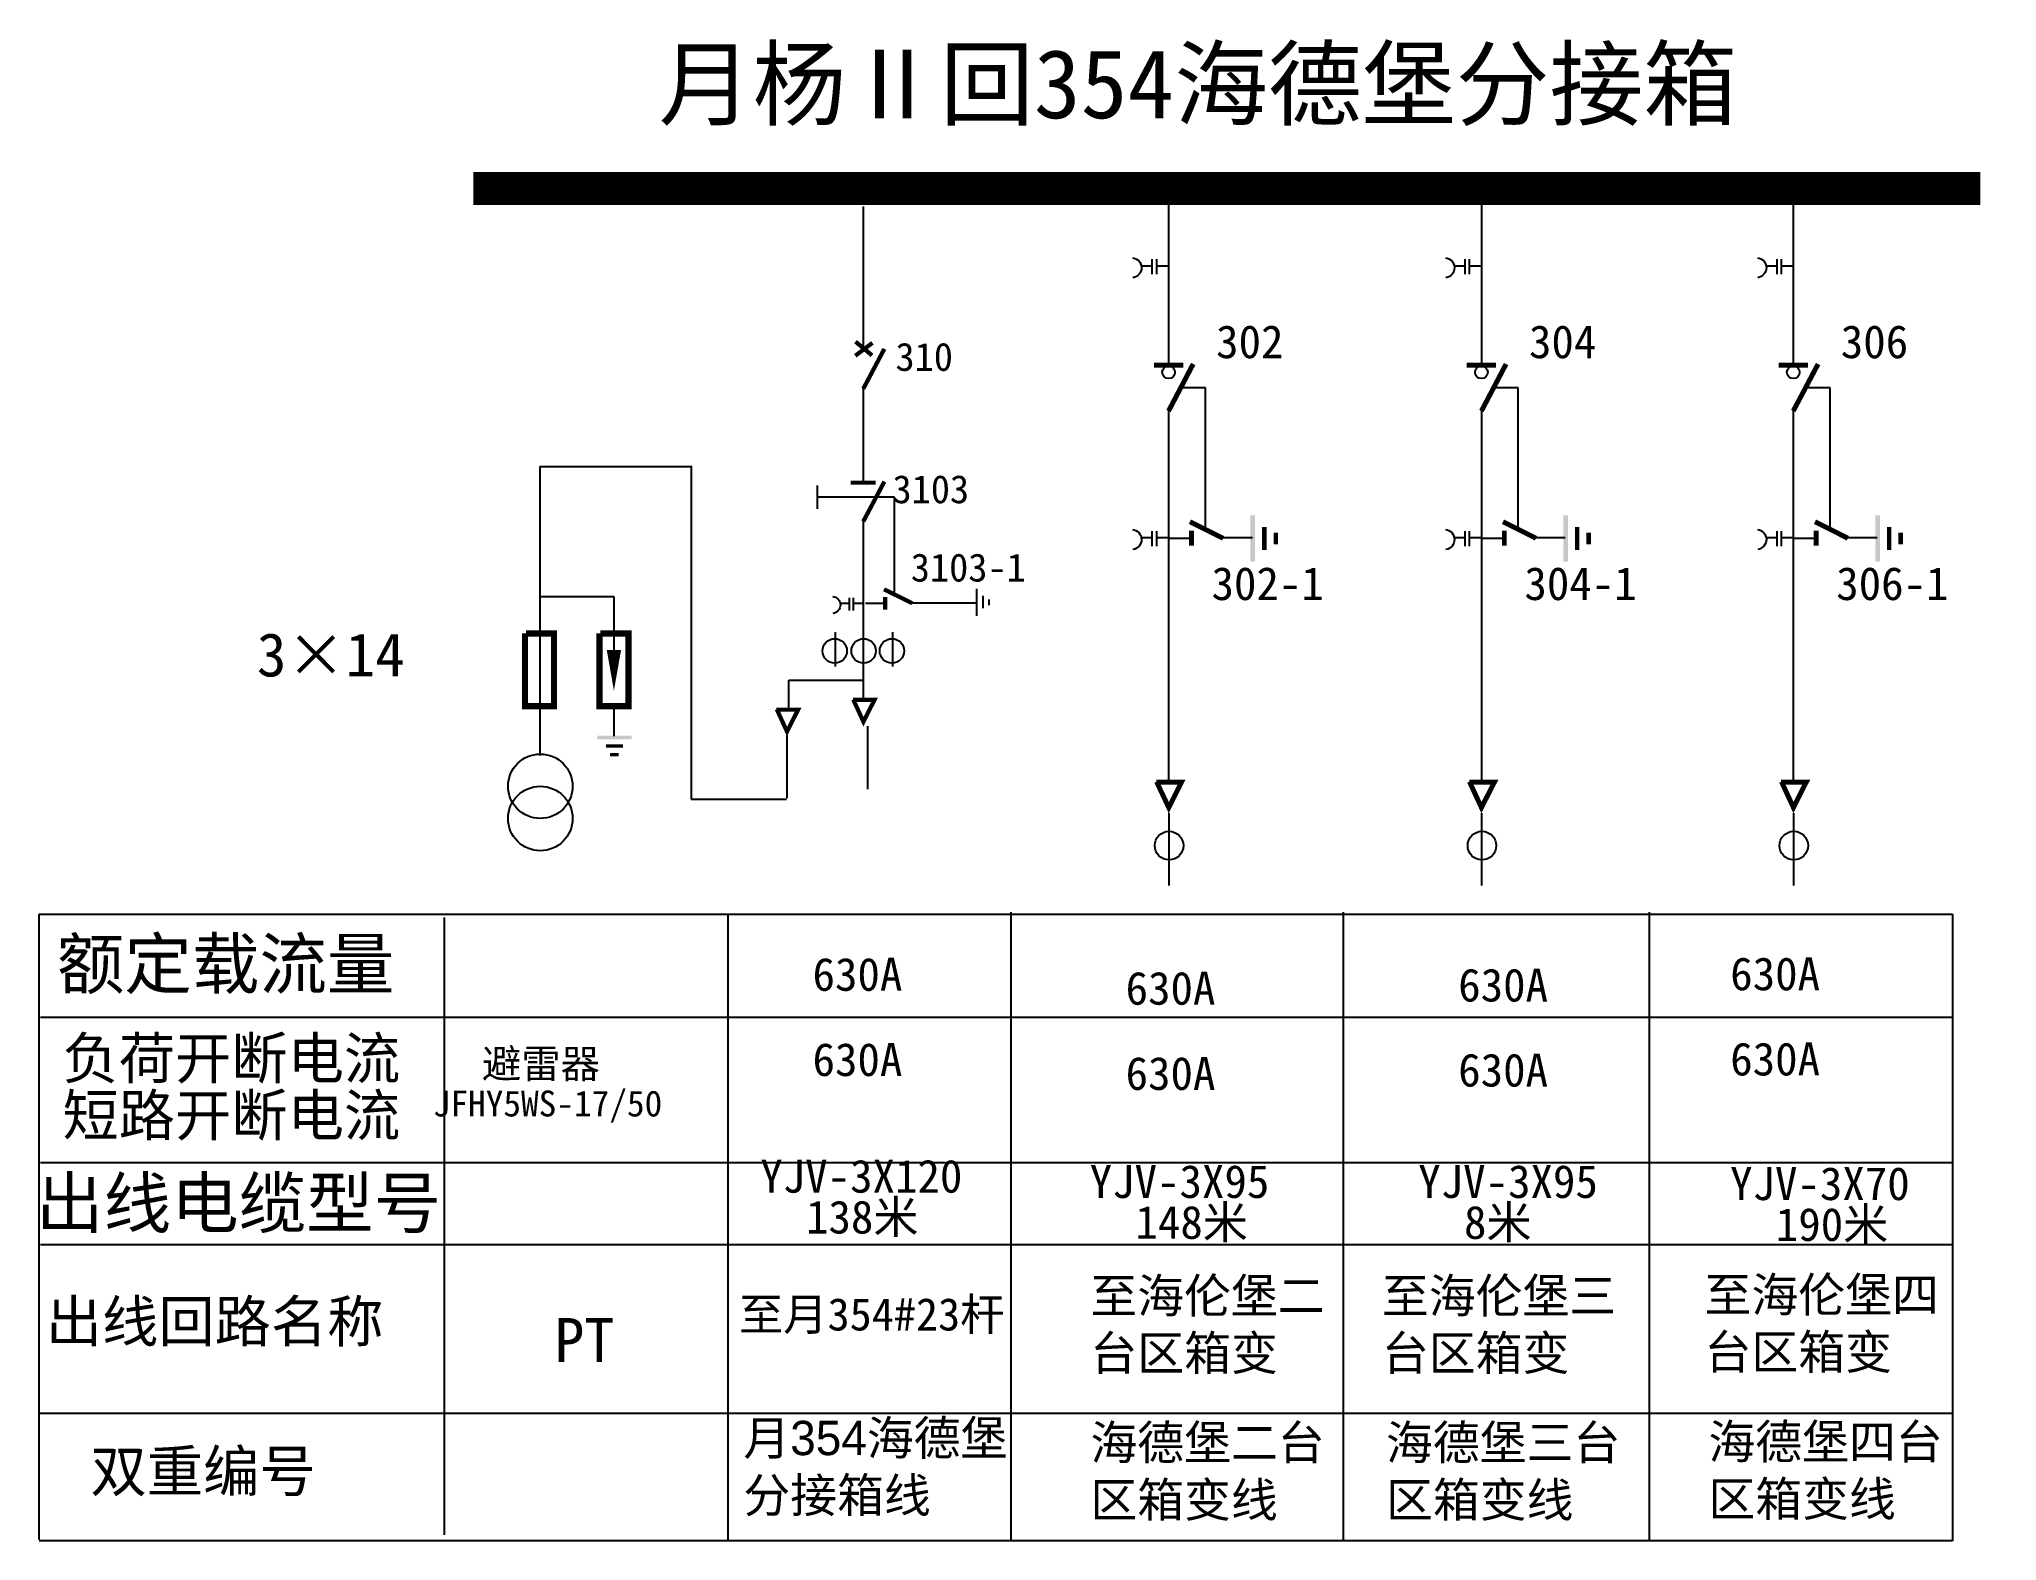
# Model space of a CAD drawing. Extents: x 22 to 134, y -115 to -30.
import ezdxf

# ---------------------------------------------------------------- set-up
doc = ezdxf.new("R2010")
doc.units = 0
doc.header["$LTSCALE"] = 0.774411
doc.linetypes.add('ACAD_ISO02W100', pattern=[15, 12, -3])
doc.linetypes.add('CENTER', pattern=[50.8, 31.75, -6.35, 6.35, -6.35])
doc.layers.get('0').update_dxf_attribs({"linetype": 'CONTINUOUS'})
doc.layers.add('2', color=7, linetype='CONTINUOUS')
doc.styles.add('HZ', font='')
doc.styles.get("Standard").update_dxf_attribs({"font": '', "height": 2.5})
doc.styles.add('字体', font='', dxfattribs={"height": 2.5})
doc.styles.get('HZ').set_extended_font_data('楷体_GB2312')
doc.styles.get('Standard').set_extended_font_data('SimSun')
doc.styles.get('字体').set_extended_font_data('楷体_GB2312')

# ---------------------------------------------------------------- blocks, each defined once
blk = doc.blocks.new('JD')
for points in [[(-2, 0.2), (-2, -0.2), (2, 0.2), (2, -0.2)], [(1, -1.2), (1, -0.8), (-1, -1.2), (-1, -0.8)], [(-0.5, -1.8), (-0.5, -2.2), (0.5, -1.8), (0.5, -2.2)]]:
    blk.add_trace(points)

msp = doc.modelspace()

# ---------------------------------------------------------------- linework, layer by layer
for p, q in [((86.52, -38.6), (86.52, -48.02)), ((104.29, -38.6), (104.29, -48.02)), ((122, -38.6), (122, -48.02)), ((69.18, -39.04), (69.18, -47.15)), ((69.18, -49.33), (69.18, -54.65)), ((86.52, -50.57), (86.52, -71.77)), ((104.29, -50.57), (104.29, -71.77)), ((122, -50.57), (122, -71.77)), ((69.18, -56.86), (69.18, -66.99)), ((69.18, -56.88), (69.18, -57.06)), ((86.52, -57.88), (87.82, -57.88)), ((89.51, -57.84), (91.28, -57.84)), ((104.29, -57.88), (105.59, -57.88)), ((107.28, -57.84), (109.05, -57.84)), ((122, -57.88), (123.3, -57.88)), ((124.99, -57.84), (126.76, -57.84)), ((69.31, -61.57), (70.42, -61.57)), ((71.86, -61.54), (75.57, -61.54)), ((67.59, -63.22), (67.59, -65.17)), ((70.84, -63.22), (70.84, -65.17)), ((22.38, -79.24), (131.04, -79.24)), ((22.38, -114.76), (22.38, -79.24)), ((45.38, -79.43), (45.38, -114.49)), ((77.56, -79.12), (77.56, -114.83)), ((96.43, -79.12), (96.43, -114.83)), ((113.81, -79.12), (113.81, -114.83)), ((131.04, -79.24), (131.04, -114.84)), ((22.45, -85.09), (131.04, -85.09)), ((22.45, -93.34), (131.04, -93.34)), ((22.45, -98), (131.04, -98)), ((131.04, -107.6), (22.38, -107.6)), ((131.04, -114.84), (22.38, -114.84))]:
    msp.add_line(p, q)
at = {"color": 0}
for p, q in [((50.81, -53.81), (50.81, -70.22)), ((50.81, -53.81), (59.4, -53.81)), ((59.41, -53.77), (59.41, -72.7)), ((50.79, -61.18), (55.02, -61.18)), ((55.02, -61.18), (55.02, -64.27)), ((64.94, -65.94), (64.94, -67.54)), ((64.95, -65.94), (69.18, -65.94)), ((55.02, -67.52), (55.02, -69.12)), ((59.41, -72.7), (64.83, -72.7))]:
    msp.add_line(p, q, dxfattribs=at)
at = {"linetype": 'Continuous'}
for p, q in [((75.62, -60.76), (75.62, -62.28)), ((75.97, -61.15), (75.97, -61.86)), ((76.32, -61.35), (76.32, -61.68))]:
    msp.add_line(p, q, dxfattribs=at)
at = {"linetype": 'CENTER'}
for p, q in [((69.42, -68.56), (69.42, -72.13)), ((64.84, -69.08), (64.84, -72.64)), ((86.53, -73.49), (86.53, -77.61)), ((104.29, -73.49), (104.29, -77.61)), ((122.01, -73.49), (122.01, -77.61))]:
    msp.add_line(p, q, dxfattribs=at)
at = {"color": 0, "linetype": 'Continuous'}
msp.add_line((61.48, -79.3), (61.48, -114.84), dxfattribs=at)
for points, const_width in [([(47.04, -38.01), (132.62, -38.01)], 1.88), ([(68.73, -47.51), (69.7, -46.78)], 0.24), ([(68.74, -46.71), (69.68, -47.49)], 0.24), ([(69.18, -49.39), (70.38, -47.12)], 0.24), ([(85.69, -48.05), (87.35, -48.05)], 0.281), ([(86.52, -50.65), (87.92, -47.98)], 0.281), ([(103.46, -48.05), (105.12, -48.05)], 0.281), ([(104.29, -50.65), (105.69, -47.98)], 0.281), ([(121.17, -48.05), (122.83, -48.05)], 0.281), ([(122, -50.65), (123.41, -47.98)], 0.281), ([(68.47, -54.72), (69.89, -54.72)], 0.24), ([(69.18, -56.93), (70.38, -54.66)], 0.24), ([(87.74, -56.94), (89.62, -57.88)], 0.281), ([(87.82, -57.44), (87.82, -58.31)], 0.281), ([(105.51, -56.94), (107.39, -57.88)], 0.281), ([(105.59, -57.44), (105.59, -58.31)], 0.281), ([(123.23, -56.94), (125.1, -57.88)], 0.281), ([(123.3, -57.44), (123.3, -58.31)], 0.281), ([(70.36, -60.78), (71.96, -61.57)], 0.24), ([(70.42, -61.21), (70.42, -61.94)], 0.24), ([(64.25, -67.62), (65.48, -67.62), (64.85, -68.86), (64.27, -67.6)], 0.24), ([(68.59, -67.06), (69.82, -67.06), (69.19, -68.3), (68.61, -67.04)], 0.24), ([(85.83, -71.73), (87.26, -71.73), (86.53, -73.18), (85.84, -71.71)], 0.281), ([(103.6, -71.73), (105.03, -71.73), (104.29, -73.18), (103.61, -71.71)], 0.281), ([(121.31, -71.73), (122.74, -71.73), (122.01, -73.18), (121.33, -71.71)], 0.281)]:
    msp.add_lwpolyline(points, dxfattribs=dict(const_width=const_width))
for points in [[(84.47, -41.94, -0.877934), (84.5, -43.08)], [(102.24, -41.94, -0.877934), (102.27, -43.08)], [(119.96, -41.94, -0.877934), (119.98, -43.08)], [(84.47, -57.38, -0.877934), (84.5, -58.52)], [(102.24, -57.38, -0.877934), (102.27, -58.52)], [(119.96, -57.38, -0.877934), (119.98, -58.52)], [(67.44, -61.18, -0.877934), (67.46, -62.16)]]:
    msp.add_lwpolyline(points, format="xyb")
for points in [[(85.57, -42.02), (85.57, -42.88)], [(85.83, -42.02), (85.83, -42.88)], [(103.34, -42.02), (103.34, -42.88)], [(103.6, -42.02), (103.6, -42.88)], [(121.06, -42.02), (121.06, -42.88)], [(121.32, -42.02), (121.32, -42.88)], [(85.57, -42.42), (84.98, -42.42)], [(86.51, -42.42), (85.83, -42.42)], [(103.34, -42.42), (102.75, -42.42)], [(104.28, -42.42), (103.6, -42.42)], [(121.06, -42.42), (120.46, -42.42)], [(122, -42.42), (121.32, -42.42)], [(66.57, -54.88), (66.57, -56.21)], [(85.57, -57.47), (85.57, -58.32)], [(85.83, -57.47), (85.83, -58.32)], [(103.34, -57.47), (103.34, -58.32)], [(103.6, -57.47), (103.6, -58.32)], [(121.06, -57.47), (121.06, -58.32)], [(121.32, -57.47), (121.32, -58.32)], [(85.57, -57.86), (84.98, -57.86)], [(86.51, -57.86), (85.83, -57.86)], [(103.34, -57.86), (102.75, -57.86)], [(104.28, -57.86), (103.6, -57.86)], [(121.06, -57.86), (120.46, -57.86)], [(122, -57.86), (121.32, -57.86)], [(68.38, -61.59), (67.87, -61.59)], [(68.38, -61.26), (68.38, -61.99)], [(68.6, -61.26), (68.6, -61.99)], [(69.18, -61.59), (68.6, -61.59)]]:
    msp.add_lwpolyline(points)
at = {"linetype": 'ACAD_ISO02W100'}
for points in [[(88.61, -57.46), (88.61, -49.34), (87.2, -49.34)], [(106.38, -57.46), (106.38, -49.34), (104.97, -49.34)], [(124.09, -57.46), (124.09, -49.34), (122.69, -49.34)], [(70.96, -61.01), (70.96, -55.54), (66.57, -55.54)]]:
    msp.add_lwpolyline(points, dxfattribs=at)
at = {"color": 0, "const_width": 0.349}
for points in [[(49.97, -63.29), (49.97, -67.42), (51.62, -67.42), (51.62, -63.29), (50.02, -63.29)], [(54.2, -63.29), (54.2, -67.42), (55.85, -67.42), (55.85, -63.29), (54.25, -63.29)]]:
    msp.add_lwpolyline(points, dxfattribs=at)
at = {"color": 0}
msp.add_lwpolyline([(55.02, -64.22, 0.814, 0, 0), (55.02, -66.54, 0, 0, 0)], format="xyseb", dxfattribs=at)
for centre, radius in [((86.52, -48.45), 0.36), ((104.29, -48.45), 0.36), ((122, -48.45), 0.36), ((67.56, -64.28), 0.693), ((69.2, -64.28), 0.693), ((70.81, -64.28), 0.693), ((86.55, -75.34), 0.812), ((104.32, -75.34), 0.812), ((122.03, -75.34), 0.812)]:
    msp.add_circle(centre, radius)
for centre in [(50.84, -71.97), (50.84, -73.8)]:
    msp.add_circle(centre, 1.83, dxfattribs=at)

# ---------------------------------------------------------------- block references
at = {"xscale": 0.65625, "yscale": 0.65625, "zscale": 0.65625, "rotation": 90}
for p in [(91.3, -57.89), (109.07, -57.89), (126.79, -57.89)]:
    msp.add_blockref('JD', p, dxfattribs=at)
at = {"color": 0, "xscale": 0.4881768819863055, "yscale": 0.4881768819186618, "zscale": 0.4881768820053969}
msp.add_blockref('JD', (55.05, -69.2), dxfattribs=at)

# ---------------------------------------------------------------- texts
for s, height, p in [('302', 1.875, (89.22, -47.65)), ('304', 1.875, (106.99, -47.65)), ('306', 1.875, (124.7, -47.65)), ('310', 1.6, (71.01, -48.37)), ('3103', 1.6, (70.84, -55.89)), ('3103-1', 1.6, (71.88, -60.34)), ('302-1', 1.875, (88.96, -61.39)), ('304-1', 1.875, (106.73, -61.39)), ('306-1', 1.875, (124.44, -61.39)), ('630A', 1.875, (66.3, -83.59)), ('630A', 1.875, (118.42, -83.56)), ('630A', 1.875, (84.08, -84.38)), ('630A', 1.875, (102.97, -84.2)), ('630A', 1.875, (66.3, -88.43)), ('630A', 1.875, (118.42, -88.4)), ('630A', 1.875, (84.08, -89.22)), ('630A', 1.875, (102.97, -89.03)), ('YJV-3X120', 1.875, (63.33, -95.06)), ('YJV-3X95', 1.875, (82.04, -95.36)), ('YJV-3X95', 1.875, (100.7, -95.36)), ('YJV-3X70', 1.875, (118.41, -95.48)), ('138米', 1.875, (65.93, -97.38)), ('148米', 1.875, (84.64, -97.68)), ('8米', 1.875, (103.3, -97.68)), ('190米', 1.875, (121.01, -97.8))]:
    msp.add_text(s, height=height).set_placement(p)
at = {"color": 0}
for s, height, p in [('3×14', 2.469, (34.74, -65.73)), ('避雷器', 1.638, (47.52, -88.55))]:
    msp.add_text(s, height=height, dxfattribs=at).set_placement(p)
at = {"style": 'HZ'}
for s, height, p in [('额定载流量', 2.812, (23.38, -83.46)), ('负荷开断电流', 2.344, (23.7, -88.59)), ('短路开断电流', 2.344, (23.7, -91.83)), ('出线电缆型号', 2.812, (22.2, -97.05)), ('出线回路名称', 2.344, (22.75, -103.54)), ('至月354#23杆', 1.845, (62.12, -102.89)), ('PT', 2.5, (51.64, -104.68)), ('双重编号', 2.344, (25.29, -112.05))]:
    msp.add_text(s, height=height, dxfattribs=at).set_placement(p)
at = {"color": 0, "style": 'HZ'}
msp.add_text('JFHY5WS-17/50', height=1.474, dxfattribs=at).set_placement((44.73, -90.73))
at = {"color": 0, "linetype": 'Continuous', "attachment_point": 1, "style": 'HZ'}
for s, insert, char_height, width in [('至海伦堡二台区箱变', (82.08, -99.94), 1.951, 14.0683), ('至海伦堡三台区箱变', (98.64, -99.94), 1.951, 14.0683), ('{\\fSimSun|b0|i0|c134|p2;至海伦堡四台区箱变}', (116.96, -99.88), 1.9512, 14.0683), ('\\pt27.32;{\\fSimSun|b0|i0|c134|p2;月\\f\uffbfﾬￌ￥_GB2312|b0|i0|c134|p49;354\\fSimSun|b0|i0|c134|p2;海德堡分接箱线}', (62.37, -108.02), 1.9512, 15.2507), ('海德堡二台区箱变线', (82.08, -108.28), 1.951, 14.0683), ('海德堡三台区箱变线', (98.87, -108.28), 1.951, 14.0683), ('{\\fSimSun|b0|i0|c134|p2;海德堡四台区箱变线}', (117.18, -108.23), 1.9512, 14.0683)]:
    msp.add_mtext(s, dxfattribs=dict(at, insert=insert, char_height=char_height, width=width))
at = {"layer": '2', "color": 7, "insert": (57.56, -30.11), "char_height": 3.9062, "width": 83.0504, "attachment_point": 1, "style": '字体'}
msp.add_mtext('\\pt27.3438;月杨Ⅱ回354海德堡分接箱', dxfattribs=at)

doc.saveas('drawing.dxf')
